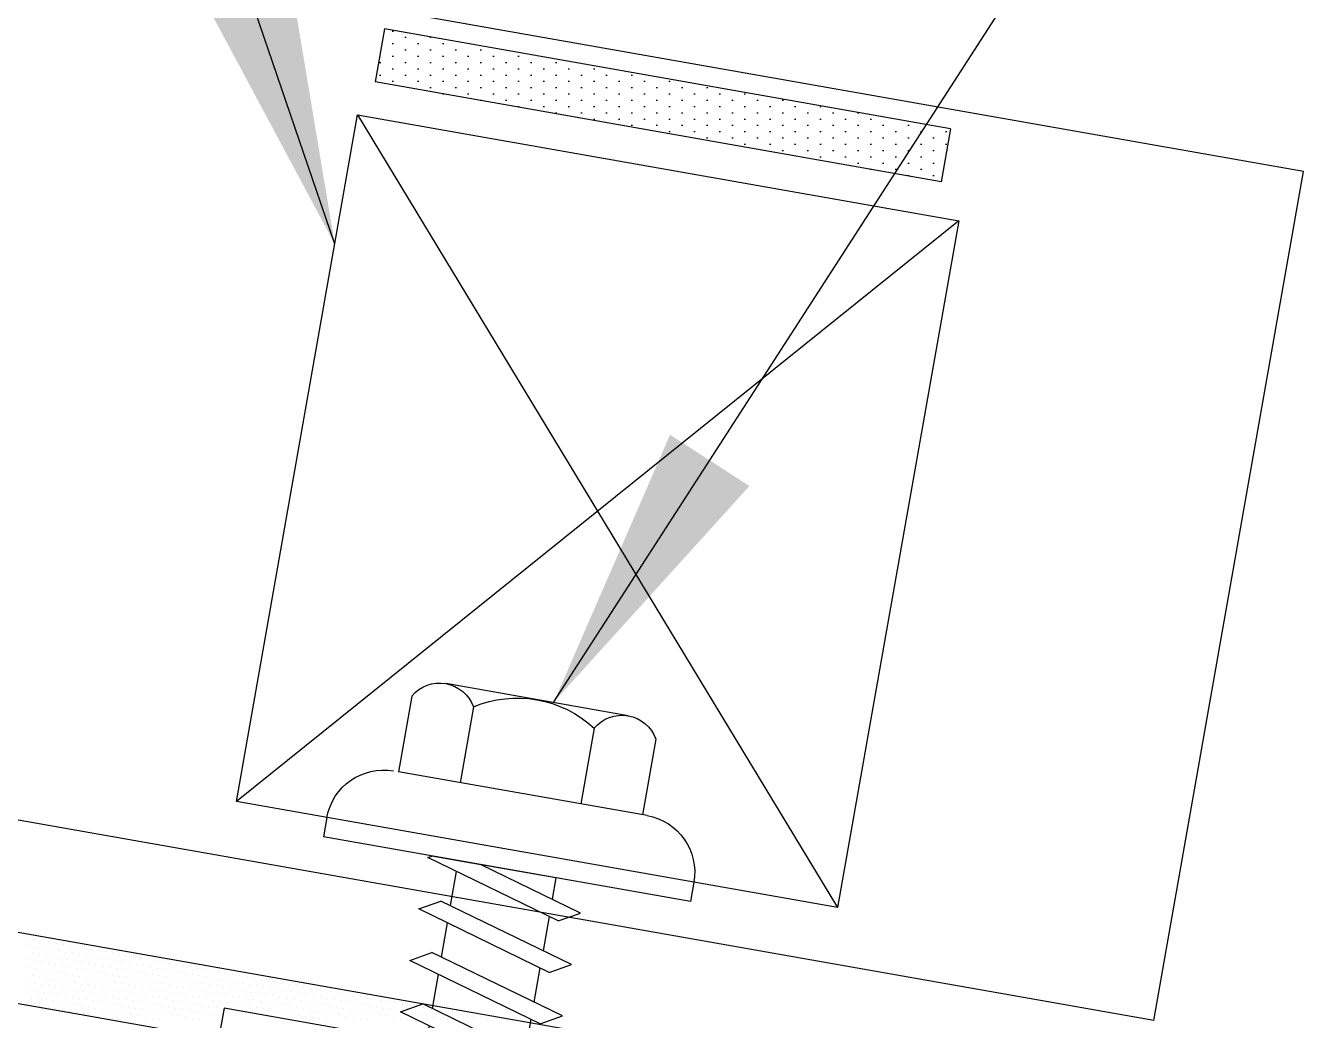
# Model space of a CAD drawing. Header units: inches. Extents: x 3.2 to 43.3, y 23.2 to 39.6.
# Drawn here: x 14.934 to 17.157, y 31.213 to 32.944 of the extents above; entities that cross this region are included whole.
import ezdxf

# ---------------------------------------------------------------- set-up
doc = ezdxf.new("R2010")
doc.units = ezdxf.units.IN
doc.header["$MEASUREMENT"] = 0
for name, color, linetype in [('CLOSURE', 3, 'Continuous'), ('FASTENER', 9, 'Continuous'), ('PANEL', 11, 'Continuous'), ('SEALANT', 8, 'Continuous'), ('TAPE', 8, 'Continuous'), ('TEXT', 2, 'Continuous')]:
    doc.layers.add(name, color=color, linetype=linetype)
doc.styles.add('TEXT', font='SIMPLEX', dxfattribs={"width": 0.75, "height": 6})
doc.dimstyles.new('DETAIL$7', dxfattribs={"dimscale": 4, "dimtxt": 6, "dimasz": 0.125, "dimexe": 0.0625, "dimexo": 0.125, "dimgap": 0.0625, "dimtad": 1, "dimdec": 5, "dimzin": 3, "dimdsep": 46, "dimlunit": 4, "dimtxsty": 'TEXT', "dimblk": 'ARCHTICK', "dimcen": 0.0625, "dimclrd": 7, "dimclre": 7, "dimclrt": 2, "dimadec": 0, "dimazin": 0, "dimtfac": 0.666667, "dimtdec": 5, "dimtmove": 0, "dimatfit": 3, "dimfxl": 0, "dimfrac": 2, "dimtolj": 1, "dimtzin": 3, "dimarcsym": 0})

# ---------------------------------------------------------------- blocks, each defined once
blk = doc.blocks.new('*X4')
at = {"color": 0}
for p, q in [((-0.55625, 0.1375), (-0.55625, 0.1375)), ((-0.54375, 0.1375), (-0.54375, 0.1375)), ((-0.53125, 0.1375), (-0.53125, 0.1375)), ((-0.51875, 0.1375), (-0.51875, 0.1375)), ((-0.50625, 0.1375), (-0.50625, 0.1375)), ((-0.49375, 0.1375), (-0.49375, 0.1375)), ((-0.48125, 0.1375), (-0.48125, 0.1375)), ((-0.46875, 0.1375), (-0.46875, 0.1375)), ((-0.45625, 0.1375), (-0.45625, 0.1375)), ((-0.44375, 0.1375), (-0.44375, 0.1375)), ((-0.43125, 0.1375), (-0.43125, 0.1375)), ((-0.41875, 0.1375), (-0.41875, 0.1375)), ((-0.40625, 0.1375), (-0.40625, 0.1375)), ((-0.39375, 0.1375), (-0.39375, 0.1375)), ((-0.38125, 0.1375), (-0.38125, 0.1375)), ((-0.36875, 0.1375), (-0.36875, 0.1375)), ((-0.35625, 0.1375), (-0.35625, 0.1375)), ((-0.34375, 0.1375), (-0.34375, 0.1375)), ((-0.33125, 0.1375), (-0.33125, 0.1375)), ((-0.31875, 0.1375), (-0.31875, 0.1375)), ((-0.30625, 0.1375), (-0.30625, 0.1375)), ((-0.29375, 0.1375), (-0.29375, 0.1375)), ((-0.28125, 0.1375), (-0.28125, 0.1375)), ((-0.26875, 0.1375), (-0.26875, 0.1375)), ((-0.25625, 0.1375), (-0.25625, 0.1375)), ((-0.24375, 0.1375), (-0.24375, 0.1375)), ((-0.23125, 0.1375), (-0.23125, 0.1375)), ((-0.21875, 0.1375), (-0.21875, 0.1375)), ((-0.20625, 0.1375), (-0.20625, 0.1375)), ((-0.19375, 0.1375), (-0.19375, 0.1375)), ((-0.18125, 0.1375), (-0.18125, 0.1375)), ((-0.16875, 0.1375), (-0.16875, 0.1375)), ((-0.15625, 0.1375), (-0.15625, 0.1375)), ((-0.14375, 0.1375), (-0.14375, 0.1375)), ((-0.13125, 0.1375), (-0.13125, 0.1375)), ((-0.11875, 0.1375), (-0.11875, 0.1375)), ((-0.10625, 0.1375), (-0.10625, 0.1375)), ((-0.09375, 0.1375), (-0.09375, 0.1375)), ((-0.08125, 0.1375), (-0.08125, 0.1375)), ((-0.06875, 0.1375), (-0.06875, 0.1375)), ((-0.05625, 0.1375), (-0.05625, 0.1375)), ((-0.04375, 0.1375), (-0.04375, 0.1375)), ((-0.03125, 0.1375), (-0.03125, 0.1375)), ((-0.01875, 0.1375), (-0.01875, 0.1375)), ((-0.00625, 0.1375), (-0.00625, 0.1375)), ((0.00625, 0.1375), (0.00625, 0.1375)), ((0.01875, 0.1375), (0.01875, 0.1375)), ((0.03125, 0.1375), (0.03125, 0.1375)), ((0.04375, 0.1375), (0.04375, 0.1375)), ((0.05625, 0.1375), (0.05625, 0.1375)), ((0.06875, 0.1375), (0.06875, 0.1375)), ((0.08125, 0.1375), (0.08125, 0.1375)), ((0.09375, 0.1375), (0.09375, 0.1375)), ((0.10625, 0.1375), (0.10625, 0.1375)), ((0.11875, 0.1375), (0.11875, 0.1375)), ((0.13125, 0.1375), (0.13125, 0.1375)), ((0.14375, 0.1375), (0.14375, 0.1375)), ((0.15625, 0.1375), (0.15625, 0.1375)), ((0.16875, 0.1375), (0.16875, 0.1375)), ((0.18125, 0.1375), (0.18125, 0.1375)), ((0.19375, 0.1375), (0.19375, 0.1375)), ((0.20625, 0.1375), (0.20625, 0.1375)), ((0.21875, 0.1375), (0.21875, 0.1375)), ((0.23125, 0.1375), (0.23125, 0.1375)), ((0.24375, 0.1375), (0.24375, 0.1375)), ((0.25625, 0.1375), (0.25625, 0.1375)), ((-0.55, 0.125), (-0.55, 0.125)), ((-0.54375, 0.1125), (-0.54375, 0.1125)), ((-0.5375, 0.125), (-0.5375, 0.125)), ((-0.53125, 0.1125), (-0.53125, 0.1125)), ((-0.525, 0.125), (-0.525, 0.125)), ((-0.51875, 0.1125), (-0.51875, 0.1125)), ((-0.5125, 0.125), (-0.5125, 0.125)), ((-0.50625, 0.1125), (-0.50625, 0.1125)), ((-0.5, 0.125), (-0.5, 0.125)), ((-0.49375, 0.1125), (-0.49375, 0.1125)), ((-0.4875, 0.125), (-0.4875, 0.125)), ((-0.48125, 0.1125), (-0.48125, 0.1125)), ((-0.475, 0.125), (-0.475, 0.125)), ((-0.46875, 0.1125), (-0.46875, 0.1125)), ((-0.4625, 0.125), (-0.4625, 0.125)), ((-0.45625, 0.1125), (-0.45625, 0.1125)), ((-0.45, 0.125), (-0.45, 0.125)), ((-0.44375, 0.1125), (-0.44375, 0.1125)), ((-0.4375, 0.125), (-0.4375, 0.125)), ((-0.43125, 0.1125), (-0.43125, 0.1125)), ((-0.425, 0.125), (-0.425, 0.125)), ((-0.41875, 0.1125), (-0.41875, 0.1125)), ((-0.4125, 0.125), (-0.4125, 0.125)), ((-0.40625, 0.1125), (-0.40625, 0.1125)), ((-0.4, 0.125), (-0.4, 0.125)), ((-0.39375, 0.1125), (-0.39375, 0.1125)), ((-0.3875, 0.125), (-0.3875, 0.125)), ((-0.38125, 0.1125), (-0.38125, 0.1125)), ((-0.375, 0.125), (-0.375, 0.125)), ((-0.36875, 0.1125), (-0.36875, 0.1125)), ((-0.3625, 0.125), (-0.3625, 0.125)), ((-0.35625, 0.1125), (-0.35625, 0.1125)), ((-0.35, 0.125), (-0.35, 0.125)), ((-0.34375, 0.1125), (-0.34375, 0.1125)), ((-0.3375, 0.125), (-0.3375, 0.125)), ((-0.33125, 0.1125), (-0.33125, 0.1125)), ((-0.325, 0.125), (-0.325, 0.125)), ((-0.31875, 0.1125), (-0.31875, 0.1125)), ((-0.3125, 0.125), (-0.3125, 0.125)), ((-0.30625, 0.1125), (-0.30625, 0.1125)), ((-0.3, 0.125), (-0.3, 0.125)), ((-0.29375, 0.1125), (-0.29375, 0.1125)), ((-0.2875, 0.125), (-0.2875, 0.125)), ((-0.28125, 0.1125), (-0.28125, 0.1125)), ((-0.275, 0.125), (-0.275, 0.125)), ((-0.26875, 0.1125), (-0.26875, 0.1125)), ((-0.2625, 0.125), (-0.2625, 0.125)), ((-0.25625, 0.1125), (-0.25625, 0.1125)), ((-0.25, 0.125), (-0.25, 0.125)), ((-0.24375, 0.1125), (-0.24375, 0.1125)), ((-0.2375, 0.125), (-0.2375, 0.125)), ((-0.23125, 0.1125), (-0.23125, 0.1125)), ((-0.225, 0.125), (-0.225, 0.125)), ((-0.21875, 0.1125), (-0.21875, 0.1125)), ((-0.2125, 0.125), (-0.2125, 0.125)), ((-0.20625, 0.1125), (-0.20625, 0.1125)), ((-0.2, 0.125), (-0.2, 0.125)), ((-0.19375, 0.1125), (-0.19375, 0.1125)), ((-0.1875, 0.125), (-0.1875, 0.125)), ((-0.18125, 0.1125), (-0.18125, 0.1125)), ((-0.175, 0.125), (-0.175, 0.125)), ((-0.16875, 0.1125), (-0.16875, 0.1125)), ((-0.1625, 0.125), (-0.1625, 0.125)), ((-0.15625, 0.1125), (-0.15625, 0.1125)), ((-0.15, 0.125), (-0.15, 0.125)), ((-0.14375, 0.1125), (-0.14375, 0.1125)), ((-0.1375, 0.125), (-0.1375, 0.125)), ((-0.13125, 0.1125), (-0.13125, 0.1125)), ((-0.125, 0.125), (-0.125, 0.125)), ((-0.11875, 0.1125), (-0.11875, 0.1125)), ((-0.1125, 0.125), (-0.1125, 0.125)), ((-0.10625, 0.1125), (-0.10625, 0.1125)), ((-0.1, 0.125), (-0.1, 0.125)), ((-0.09375, 0.1125), (-0.09375, 0.1125)), ((-0.0875, 0.125), (-0.0875, 0.125)), ((-0.08125, 0.1125), (-0.08125, 0.1125)), ((-0.075, 0.125), (-0.075, 0.125)), ((-0.06875, 0.1125), (-0.06875, 0.1125)), ((-0.0625, 0.125), (-0.0625, 0.125)), ((-0.05625, 0.1125), (-0.05625, 0.1125)), ((-0.05, 0.125), (-0.05, 0.125)), ((-0.04375, 0.1125), (-0.04375, 0.1125)), ((-0.0375, 0.125), (-0.0375, 0.125)), ((-0.03125, 0.1125), (-0.03125, 0.1125)), ((-0.025, 0.125), (-0.025, 0.125)), ((-0.01875, 0.1125), (-0.01875, 0.1125)), ((-0.0125, 0.125), (-0.0125, 0.125)), ((-0.00625, 0.1125), (-0.00625, 0.1125)), ((0, 0.125), (0, 0.125)), ((0.00625, 0.1125), (0.00625, 0.1125)), ((0.0125, 0.125), (0.0125, 0.125)), ((0.01875, 0.1125), (0.01875, 0.1125)), ((0.025, 0.125), (0.025, 0.125)), ((0.03125, 0.1125), (0.03125, 0.1125)), ((0.0375, 0.125), (0.0375, 0.125)), ((0.04375, 0.1125), (0.04375, 0.1125)), ((0.05, 0.125), (0.05, 0.125)), ((0.05625, 0.1125), (0.05625, 0.1125)), ((0.0625, 0.125), (0.0625, 0.125)), ((0.06875, 0.1125), (0.06875, 0.1125)), ((0.075, 0.125), (0.075, 0.125)), ((0.08125, 0.1125), (0.08125, 0.1125)), ((0.0875, 0.125), (0.0875, 0.125)), ((0.09375, 0.1125), (0.09375, 0.1125)), ((0.1, 0.125), (0.1, 0.125)), ((0.10625, 0.1125), (0.10625, 0.1125)), ((0.1125, 0.125), (0.1125, 0.125)), ((0.11875, 0.1125), (0.11875, 0.1125)), ((0.125, 0.125), (0.125, 0.125)), ((0.1375, 0.125), (0.1375, 0.125)), ((0.15, 0.125), (0.15, 0.125)), ((0.1625, 0.125), (0.1625, 0.125)), ((0.175, 0.125), (0.175, 0.125)), ((0.1875, 0.125), (0.1875, 0.125)), ((-0.55, 0.1), (-0.55, 0.1)), ((-0.5375, 0.1), (-0.5375, 0.1)), ((-0.525, 0.1), (-0.525, 0.1)), ((-0.5125, 0.1), (-0.5125, 0.1)), ((-0.5, 0.1), (-0.5, 0.1)), ((-0.4875, 0.1), (-0.4875, 0.1)), ((-0.475, 0.1), (-0.475, 0.1)), ((-0.4625, 0.1), (-0.4625, 0.1)), ((-0.45, 0.1), (-0.45, 0.1)), ((-0.4375, 0.1), (-0.4375, 0.1)), ((-0.425, 0.1), (-0.425, 0.1)), ((-0.4125, 0.1), (-0.4125, 0.1)), ((-0.4, 0.1), (-0.4, 0.1)), ((-0.3875, 0.1), (-0.3875, 0.1)), ((-0.375, 0.1), (-0.375, 0.1)), ((-0.3625, 0.1), (-0.3625, 0.1)), ((-0.35, 0.1), (-0.35, 0.1)), ((-0.3375, 0.1), (-0.3375, 0.1)), ((-0.325, 0.1), (-0.325, 0.1)), ((-0.3125, 0.1), (-0.3125, 0.1)), ((-0.3, 0.1), (-0.3, 0.1)), ((-0.2875, 0.1), (-0.2875, 0.1)), ((-0.275, 0.1), (-0.275, 0.1)), ((-0.2625, 0.1), (-0.2625, 0.1)), ((-0.25, 0.1), (-0.25, 0.1)), ((-0.2375, 0.1), (-0.2375, 0.1)), ((-0.225, 0.1), (-0.225, 0.1)), ((-0.2125, 0.1), (-0.2125, 0.1)), ((-0.2, 0.1), (-0.2, 0.1)), ((-0.1875, 0.1), (-0.1875, 0.1)), ((-0.175, 0.1), (-0.175, 0.1)), ((-0.1625, 0.1), (-0.1625, 0.1)), ((-0.15, 0.1), (-0.15, 0.1)), ((-0.1375, 0.1), (-0.1375, 0.1)), ((-0.125, 0.1), (-0.125, 0.1)), ((-0.1125, 0.1), (-0.1125, 0.1)), ((-0.1, 0.1), (-0.1, 0.1)), ((-0.0875, 0.1), (-0.0875, 0.1)), ((-0.075, 0.1), (-0.075, 0.1)), ((-0.0625, 0.1), (-0.0625, 0.1)), ((-0.05, 0.1), (-0.05, 0.1)), ((-0.0375, 0.1), (-0.0375, 0.1)), ((-0.025, 0.1), (-0.025, 0.1)), ((-0.0125, 0.1), (-0.0125, 0.1)), ((0, 0.1), (0, 0.1)), ((0.0125, 0.1), (0.0125, 0.1)), ((0.025, 0.1), (0.025, 0.1)), ((0.0375, 0.1), (0.0375, 0.1)), ((0.05, 0.1), (0.05, 0.1)), ((-0.54375, 0.0875), (-0.54375, 0.0875)), ((-0.5375, 0.075), (-0.5375, 0.075)), ((-0.53125, 0.0875), (-0.53125, 0.0875)), ((-0.525, 0.075), (-0.525, 0.075)), ((-0.51875, 0.0875), (-0.51875, 0.0875)), ((-0.5125, 0.075), (-0.5125, 0.075)), ((-0.50625, 0.0875), (-0.50625, 0.0875)), ((-0.5, 0.075), (-0.5, 0.075)), ((-0.49375, 0.0875), (-0.49375, 0.0875)), ((-0.4875, 0.075), (-0.4875, 0.075)), ((-0.48125, 0.0875), (-0.48125, 0.0875)), ((-0.475, 0.075), (-0.475, 0.075)), ((-0.46875, 0.0875), (-0.46875, 0.0875)), ((-0.4625, 0.075), (-0.4625, 0.075)), ((-0.45625, 0.0875), (-0.45625, 0.0875)), ((-0.45, 0.075), (-0.45, 0.075)), ((-0.44375, 0.0875), (-0.44375, 0.0875)), ((-0.4375, 0.075), (-0.4375, 0.075)), ((-0.43125, 0.0875), (-0.43125, 0.0875)), ((-0.425, 0.075), (-0.425, 0.075)), ((-0.41875, 0.0875), (-0.41875, 0.0875)), ((-0.4125, 0.075), (-0.4125, 0.075)), ((-0.40625, 0.0875), (-0.40625, 0.0875)), ((-0.4, 0.075), (-0.4, 0.075)), ((-0.39375, 0.0875), (-0.39375, 0.0875)), ((-0.3875, 0.075), (-0.3875, 0.075)), ((-0.38125, 0.0875), (-0.38125, 0.0875)), ((-0.375, 0.075), (-0.375, 0.075)), ((-0.36875, 0.0875), (-0.36875, 0.0875)), ((-0.3625, 0.075), (-0.3625, 0.075)), ((-0.35625, 0.0875), (-0.35625, 0.0875)), ((-0.35, 0.075), (-0.35, 0.075)), ((-0.34375, 0.0875), (-0.34375, 0.0875)), ((-0.3375, 0.075), (-0.3375, 0.075)), ((-0.33125, 0.0875), (-0.33125, 0.0875)), ((-0.325, 0.075), (-0.325, 0.075)), ((-0.31875, 0.0875), (-0.31875, 0.0875)), ((-0.3125, 0.075), (-0.3125, 0.075)), ((-0.30625, 0.0875), (-0.30625, 0.0875)), ((-0.3, 0.075), (-0.3, 0.075)), ((-0.29375, 0.0875), (-0.29375, 0.0875)), ((-0.2875, 0.075), (-0.2875, 0.075)), ((-0.28125, 0.0875), (-0.28125, 0.0875)), ((-0.275, 0.075), (-0.275, 0.075)), ((-0.26875, 0.0875), (-0.26875, 0.0875)), ((-0.2625, 0.075), (-0.2625, 0.075)), ((-0.25625, 0.0875), (-0.25625, 0.0875)), ((-0.25, 0.075), (-0.25, 0.075)), ((-0.24375, 0.0875), (-0.24375, 0.0875)), ((-0.2375, 0.075), (-0.2375, 0.075)), ((-0.23125, 0.0875), (-0.23125, 0.0875)), ((-0.225, 0.075), (-0.225, 0.075)), ((-0.21875, 0.0875), (-0.21875, 0.0875)), ((-0.2125, 0.075), (-0.2125, 0.075)), ((-0.20625, 0.0875), (-0.20625, 0.0875)), ((-0.2, 0.075), (-0.2, 0.075)), ((-0.19375, 0.0875), (-0.19375, 0.0875)), ((-0.18125, 0.0875), (-0.18125, 0.0875)), ((-0.16875, 0.0875), (-0.16875, 0.0875)), ((-0.15625, 0.0875), (-0.15625, 0.0875)), ((-0.14375, 0.0875), (-0.14375, 0.0875)), ((-0.13125, 0.0875), (-0.13125, 0.0875)), ((-0.11875, 0.0875), (-0.11875, 0.0875)), ((-0.10625, 0.0875), (-0.10625, 0.0875)), ((-0.09375, 0.0875), (-0.09375, 0.0875)), ((-0.08125, 0.0875), (-0.08125, 0.0875)), ((-0.06875, 0.0875), (-0.06875, 0.0875)), ((-0.05625, 0.0875), (-0.05625, 0.0875)), ((-0.04375, 0.0875), (-0.04375, 0.0875)), ((-0.03125, 0.0875), (-0.03125, 0.0875)), ((-0.01875, 0.0875), (-0.01875, 0.0875)), ((-0.54375, 0.0625), (-0.54375, 0.0625)), ((-0.5375, 0.05), (-0.5375, 0.05)), ((-0.53125, 0.0625), (-0.53125, 0.0625)), ((-0.525, 0.05), (-0.525, 0.05)), ((-0.51875, 0.0625), (-0.51875, 0.0625)), ((-0.5125, 0.05), (-0.5125, 0.05)), ((-0.50625, 0.0625), (-0.50625, 0.0625)), ((-0.5, 0.05), (-0.5, 0.05)), ((-0.49375, 0.0625), (-0.49375, 0.0625)), ((-0.4875, 0.05), (-0.4875, 0.05)), ((-0.48125, 0.0625), (-0.48125, 0.0625)), ((-0.475, 0.05), (-0.475, 0.05)), ((-0.46875, 0.0625), (-0.46875, 0.0625)), ((-0.4625, 0.05), (-0.4625, 0.05)), ((-0.45625, 0.0625), (-0.45625, 0.0625)), ((-0.45, 0.05), (-0.45, 0.05)), ((-0.44375, 0.0625), (-0.44375, 0.0625)), ((-0.4375, 0.05), (-0.4375, 0.05)), ((-0.43125, 0.0625), (-0.43125, 0.0625)), ((-0.425, 0.05), (-0.425, 0.05)), ((-0.41875, 0.0625), (-0.41875, 0.0625)), ((-0.4125, 0.05), (-0.4125, 0.05)), ((-0.40625, 0.0625), (-0.40625, 0.0625)), ((-0.4, 0.05), (-0.4, 0.05)), ((-0.39375, 0.0625), (-0.39375, 0.0625)), ((-0.3875, 0.05), (-0.3875, 0.05)), ((-0.38125, 0.0625), (-0.38125, 0.0625)), ((-0.375, 0.05), (-0.375, 0.05)), ((-0.36875, 0.0625), (-0.36875, 0.0625)), ((-0.3625, 0.05), (-0.3625, 0.05)), ((-0.35625, 0.0625), (-0.35625, 0.0625)), ((-0.35, 0.05), (-0.35, 0.05)), ((-0.34375, 0.0625), (-0.34375, 0.0625)), ((-0.3375, 0.05), (-0.3375, 0.05)), ((-0.33125, 0.0625), (-0.33125, 0.0625)), ((-0.325, 0.05), (-0.325, 0.05)), ((-0.31875, 0.0625), (-0.31875, 0.0625)), ((-0.3125, 0.05), (-0.3125, 0.05)), ((-0.30625, 0.0625), (-0.30625, 0.0625)), ((-0.3, 0.05), (-0.3, 0.05)), ((-0.29375, 0.0625), (-0.29375, 0.0625)), ((-0.2875, 0.05), (-0.2875, 0.05)), ((-0.28125, 0.0625), (-0.28125, 0.0625)), ((-0.275, 0.05), (-0.275, 0.05)), ((-0.26875, 0.0625), (-0.26875, 0.0625)), ((-0.2625, 0.05), (-0.2625, 0.05)), ((-0.25625, 0.0625), (-0.25625, 0.0625)), ((-0.25, 0.05), (-0.25, 0.05)), ((-0.24375, 0.0625), (-0.24375, 0.0625)), ((-0.2375, 0.05), (-0.2375, 0.05)), ((-0.23125, 0.0625), (-0.23125, 0.0625)), ((-0.21875, 0.0625), (-0.21875, 0.0625)), ((-0.20625, 0.0625), (-0.20625, 0.0625)), ((-0.5375, 0.025), (-0.5375, 0.025)), ((-0.53125, 0.0375), (-0.53125, 0.0375)), ((-0.525, 0.025), (-0.525, 0.025)), ((-0.51875, 0.0375), (-0.51875, 0.0375)), ((-0.5125, 0.025), (-0.5125, 0.025)), ((-0.50625, 0.0375), (-0.50625, 0.0375)), ((-0.5, 0.025), (-0.5, 0.025)), ((-0.49375, 0.0375), (-0.49375, 0.0375)), ((-0.4875, 0.025), (-0.4875, 0.025)), ((-0.48125, 0.0375), (-0.48125, 0.0375)), ((-0.475, 0.025), (-0.475, 0.025)), ((-0.46875, 0.0375), (-0.46875, 0.0375)), ((-0.4625, 0.025), (-0.4625, 0.025)), ((-0.45625, 0.0375), (-0.45625, 0.0375)), ((-0.45, 0.025), (-0.45, 0.025)), ((-0.44375, 0.0375), (-0.44375, 0.0375)), ((-0.4375, 0.025), (-0.4375, 0.025)), ((-0.43125, 0.0375), (-0.43125, 0.0375)), ((-0.425, 0.025), (-0.425, 0.025)), ((-0.41875, 0.0375), (-0.41875, 0.0375)), ((-0.4125, 0.025), (-0.4125, 0.025)), ((-0.40625, 0.0375), (-0.40625, 0.0375)), ((-0.4, 0.025), (-0.4, 0.025)), ((-0.39375, 0.0375), (-0.39375, 0.0375)), ((-0.3875, 0.025), (-0.3875, 0.025)), ((-0.38125, 0.0375), (-0.38125, 0.0375)), ((-0.375, 0.025), (-0.375, 0.025)), ((-0.36875, 0.0375), (-0.36875, 0.0375)), ((-0.35625, 0.0375), (-0.35625, 0.0375)), ((-0.34375, 0.0375), (-0.34375, 0.0375)), ((-0.33125, 0.0375), (-0.33125, 0.0375)), ((-0.31875, 0.0375), (-0.31875, 0.0375)), ((-0.30625, 0.0375), (-0.30625, 0.0375))]:
    blk.add_line(p, q, dxfattribs=at)
blk = doc.blocks.new('TBTS')
at = {"color": 9}
blk.add_lwpolyline([(0.4327, 0.022), (0.1801, 0.022), (0.1801, 0.0766), (-0.1987, 0.0766), (-0.1987, 0.022), (-0.4513, 0.022), (-0.7039, 0.022), (-0.7039, 0.0766), (-1.0828, 0.0766), (-1.0828, 0.022), (-1.3353, 0.022), (-1.3353, 0.1448), (-0.4513, 0.1448), (0.4327, 0.1448), (1.3168, 0.1448), (1.3168, 0.022), (1.0642, 0.022), (1.0642, 0.0766), (0.6853, 0.0766), (0.6853, 0.022)], close=True, dxfattribs=at)
at = {"layer": 'TAPE', "color": 251}
blk.add_blockref('*X4', (0, 0), dxfattribs=at)
blk = doc.blocks.new('A$C6938402A')
at = {"layer": 'TAPE'}
h = blk.add_hatch(dxfattribs=at)
h.set_pattern_fill('DOTS', color=256, scale=0.35, angle=270, style=0)
h.set_pattern_definition([(270, (-22.332364, -26.379487), (0.021875, -0.0109375), [0, -0.021875])])
h.paths.add_polyline_path([(-0.5633, -0.0401), (-0.547, -0.1325), (0.4378, 0.0412), (0.4215, 0.1335)])
at = {"layer": 'SEALANT'}
for p, q in [((-0.5633, -0.0401), (0.4215, 0.1335)), ((0.4215, 0.1335), (0.4378, 0.0412)), ((-0.547, -0.1325), (0.4378, 0.0412)), ((-0.5633, -0.0401), (-0.547, -0.1325))]:
    blk.add_line(p, q, dxfattribs=at)
blk = doc.blocks.new('_ArchTick')
at = {"color": 0, "linetype": 'ByBlock', "const_width": 0.15}
blk.add_lwpolyline([(-0.5, -0.5), (0.5, 0.5)], dxfattribs=at)
blk = doc.blocks.new('fz2')
at = {"layer": 'FASTENER'}
for p, q in [((-0.161, 0.3366), (0.161, 0.3366)), ((-0.2154, 0.3051), (-0.2154, 0.1712)), ((-0.1065, 0.3051), (-0.1065, 0.1712)), ((0.1065, 0.3051), (0.1065, 0.1712)), ((0.2154, 0.3051), (0.2154, 0.1712)), ((-0.224, 0.1712), (0.2154, 0.1712)), ((-0.324, 0.0712), (-0.324, 0.0369)), ((0.324, 0.0712), (0.324, 0.0369)), ((-0.324, 0.0369), (0.324, 0.0369)), ((-0.1392, -0.016), (0.0458, 0.0369)), ((-0.1035, -0.0361), (0.1392, 0.0333)), ((-0.0863, 0.0369), (0.0863, 0.0369)), ((-0.0863, 0.0369), (-0.0863, -0.0008)), ((0.0863, 0.0369), (0.1328, 0.0369)), ((0.1392, 0.0333), (0.1328, 0.0369)), ((0.0863, 0.0181), (0.0863, -0.0425)), ((-0.1035, -0.0361), (-0.1392, -0.016)), ((-0.1392, -0.1069), (0.1035, -0.0375)), ((-0.0863, -0.0311), (-0.0863, -0.0917)), ((0.1392, -0.0576), (0.1035, -0.0375)), ((-0.1035, -0.127), (0.1392, -0.0576)), ((0.0863, -0.0728), (0.0863, -0.1334)), ((-0.1035, -0.127), (-0.1392, -0.1069)), ((-0.1392, -0.1977), (0.1035, -0.1284)), ((-0.0863, -0.122), (-0.0863, -0.1826)), ((0.1392, -0.1485), (0.1035, -0.1284)), ((-0.1035, -0.2178), (0.1392, -0.1485)), ((0.0863, -0.1636), (0.0863, -0.2243)), ((-0.1035, -0.2178), (-0.1392, -0.1977)), ((-0.1392, -0.2886), (0.1035, -0.2193)), ((-0.0863, -0.2129), (-0.0863, -0.2735)), ((0.1392, -0.2394), (0.1035, -0.2193)), ((-0.1035, -0.3087), (0.1392, -0.2394)), ((0.0863, -0.2545), (0.0863, -0.3152)), ((-0.1035, -0.3087), (-0.1392, -0.2886)), ((-0.1392, -0.3795), (0.1035, -0.3102)), ((-0.0863, -0.3038), (-0.0863, -0.3644)), ((0.1392, -0.3303), (0.1035, -0.3102)), ((-0.1035, -0.3996), (0.1392, -0.3303)), ((0.0863, -0.3454), (0.0863, -0.4061)), ((-0.1035, -0.3996), (-0.1392, -0.3795)), ((-0.0863, -0.3947), (-0.0863, -0.4553)), ((-0.1392, -0.4704), (0.1035, -0.4011)), ((-0.1035, -0.4905), (0.1392, -0.4212)), ((0.1392, -0.4212), (0.1035, -0.4011)), ((0.0863, -0.4363), (0.0863, -0.497)), ((-0.1035, -0.4905), (-0.1392, -0.4704)), ((-0.0863, -0.4856), (-0.0863, -0.5462)), ((-0.1392, -0.5613), (0.1035, -0.492)), ((0.1392, -0.5121), (0.1035, -0.492)), ((-0.1035, -0.5814), (0.1392, -0.5121)), ((0.0863, -0.5272), (0.0863, -0.5879)), ((-0.1035, -0.5814), (-0.1392, -0.5613)), ((-0.0863, -0.5765), (-0.0863, -0.6371)), ((-0.1392, -0.6522), (0.1035, -0.5829)), ((0.1392, -0.603), (0.1035, -0.5829)), ((-0.1035, -0.6723), (0.1392, -0.603)), ((0.0863, -0.6181), (0.0863, -0.6787)), ((-0.1035, -0.6723), (-0.1392, -0.6522)), ((-0.1392, -0.7431), (0.1035, -0.6738)), ((-0.0863, -0.6674), (-0.0863, -0.728)), ((0.1392, -0.6939), (0.1035, -0.6738)), ((-0.1035, -0.7632), (0.1392, -0.6939)), ((0.0863, -0.709), (0.0863, -1.0503)), ((-0.1035, -0.7632), (-0.1392, -0.7431)), ((-0.0863, -0.7583), (-0.0863, -1.0503)), ((-0.0019, -1.0955), (0.0143, -0.9088)), ((0, -1.1111), (-0.0863, -1.0503)), ((0, -1.1111), (0.0863, -1.0503))]:
    blk.add_line(p, q, dxfattribs=at)
for centre, radius, start, end in [((-0.161, 0.2738), 0.0628, 29.8754, 150.1246), ((0, 0.141), 0.1956, 56.9974, 123.0026), ((0.161, 0.2738), 0.0628, 29.8754, 150.1246), ((-0.224, 0.0712), 0.1, 90, 180), ((0.224, 0.0712), 0.1, 0, 90), ((-0.046, -0.9207), 0.0615, 11.1445, 130.906), ((0.0544, -1.0967), 0.0563, 55.4585, 194.8454)]:
    blk.add_arc(centre, radius, start, end, dxfattribs=at)

msp = doc.modelspace()

# ---------------------------------------------------------------- linework, layer by layer
at = {"layer": 'CLOSURE'}
for p, q in [((15.30099, 31.59406), (15.51164, 32.78868)), ((15.51164, 32.78868), (16.55737, 32.60429)), ((15.51164, 32.78868), (16.34673, 31.40967)), ((16.55737, 32.60429), (15.30099, 31.59406)), ((16.55737, 32.60429), (16.34673, 31.40967)), ((16.34673, 31.40967), (15.30099, 31.59406))]:
    msp.add_line(p, q, dxfattribs=at)
at = {"layer": 'PANEL'}
for p, q in [((17.15699, 32.69021), (3.70785, 35.06166)), ((16.89652, 31.213), (3.46097, 33.58205)), ((16.89652, 31.213), (17.15699, 32.69021))]:
    msp.add_line(p, q, dxfattribs=at)

# ---------------------------------------------------------------- block references
at = {"layer": 'FASTENER', "xscale": -1, "rotation": 350.0000000000001}
msp.add_blockref('fz2', (15.7651, 31.4396), dxfattribs=at)
at = {"layer": 'SEALANT', "rotation": 349.9999999999999}
msp.add_blockref('TBTS', (15.46168, 31.12421), dxfattribs=at)
at = {"layer": 'TEXT', "xscale": -1}
msp.add_blockref('A$C6938402A', (15.97979, 32.80475), dxfattribs=at)

# ---------------------------------------------------------------- leaders
for points in [[(15.85317, 31.76731), (16.84042, 33.29756), (14.93466, 39.37878)], [(15.47198, 32.56376), (13.88718, 37.21406), (13.64498, 37.21406)]]:
    msp.add_leader(points, dimstyle='DETAIL$7')

doc.saveas('drawing.dxf')
